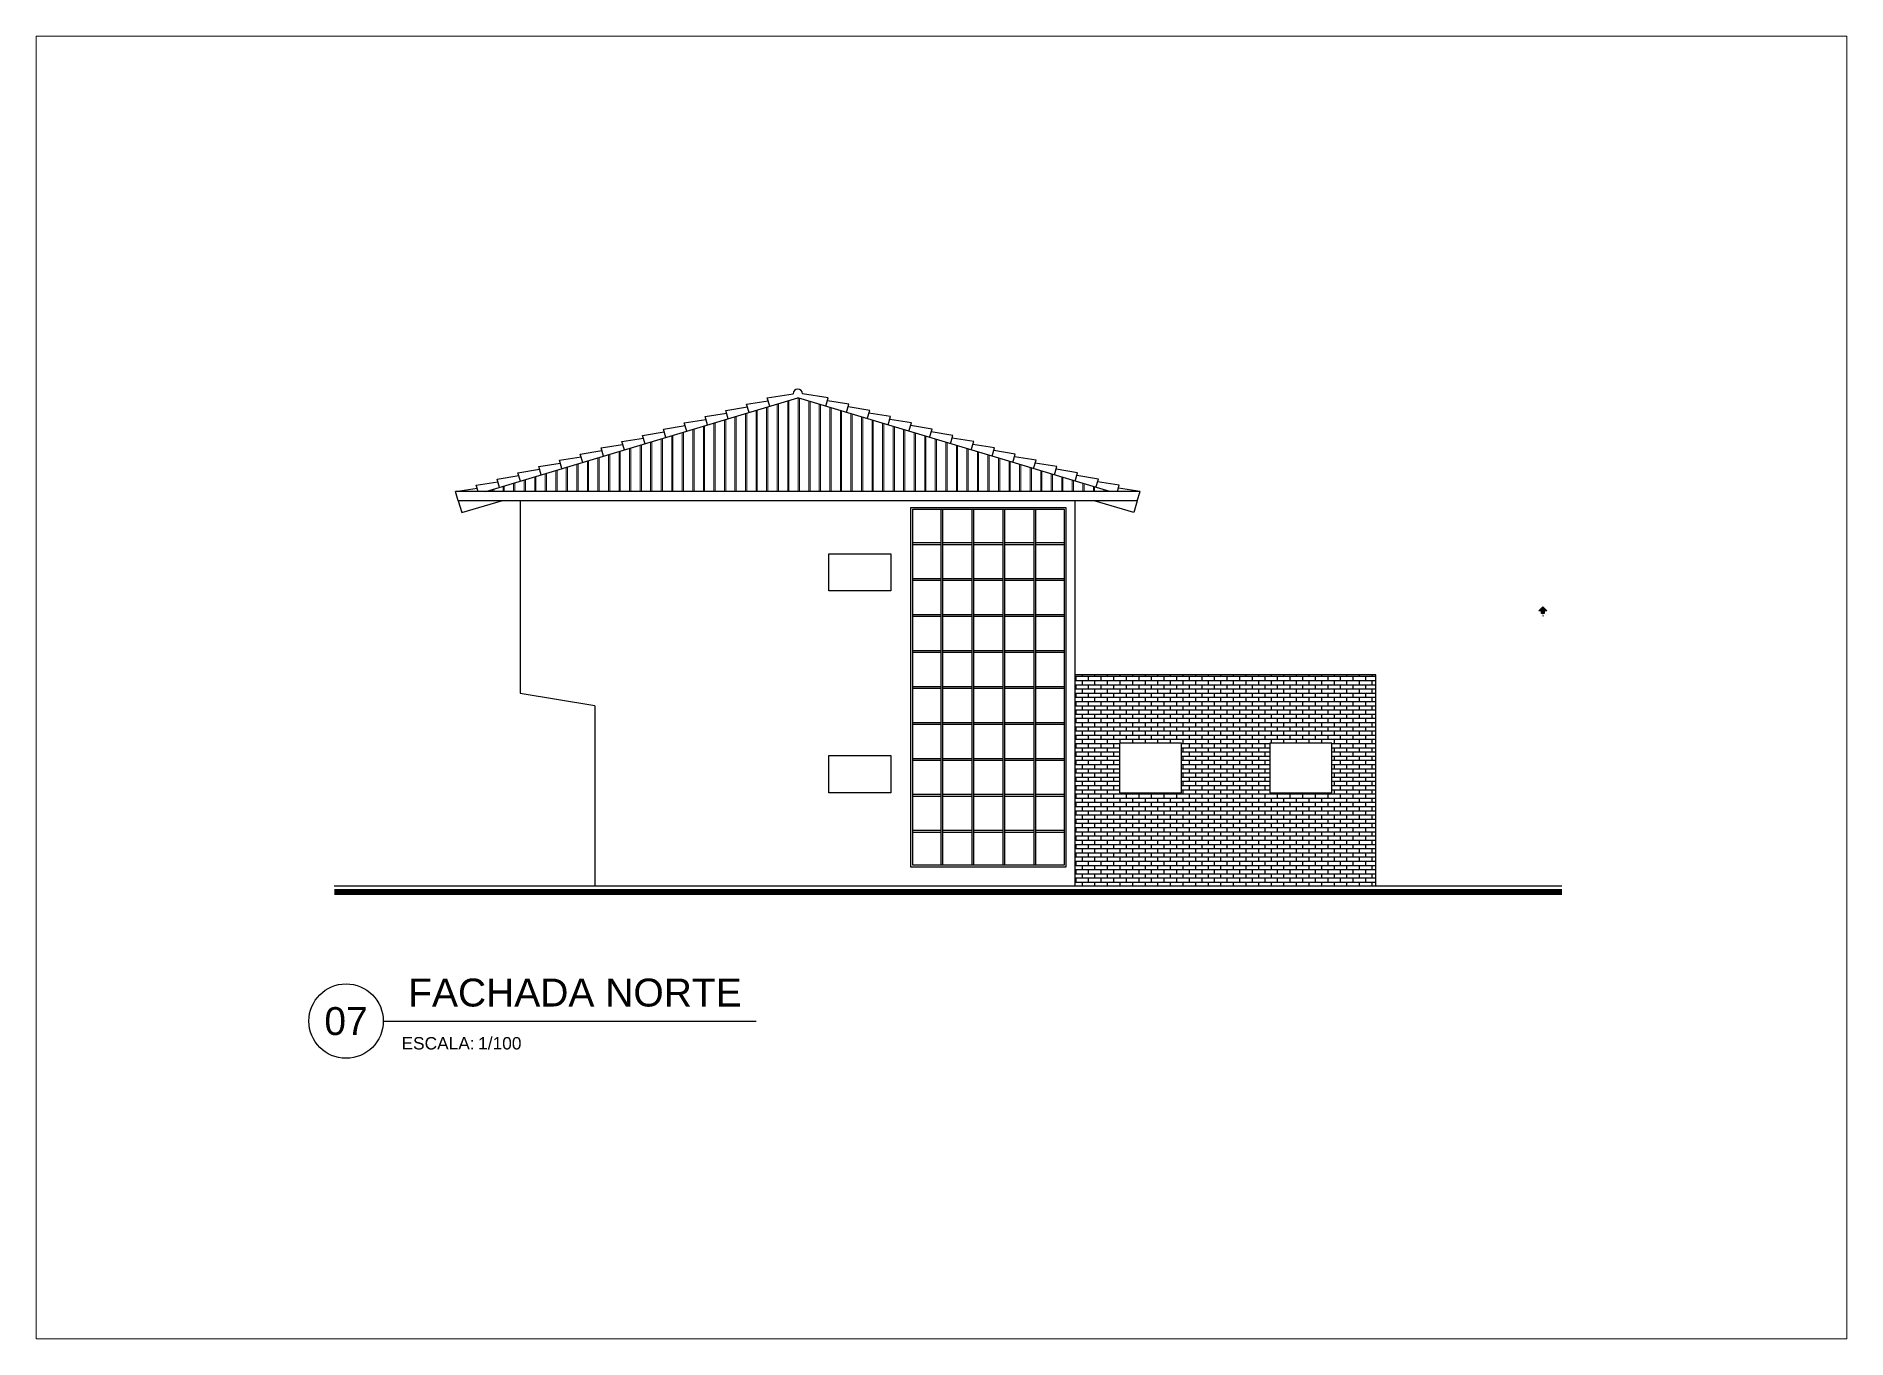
# Paper-space layout 'fch_norte' of a CAD drawing. Header units: metres, sheet in millimetres. Extents: x -205 to 87, y 297 to 507.
# The model-space entities are those that its viewports show. They can reach past a viewport. Long polylines and large blocks are cut down to what shows.
import ezdxf
from ezdxf.enums import TextEntityAlignment as Align

# ---------------------------------------------------------------- set-up
doc = ezdxf.new("R2010")
doc.units = ezdxf.units.M
doc.header["$LTSCALE"] = 0.25
for name, color, linetype in [('0 @ 0.1', 7, 'Continuous'), ('ARQ_ALV VS', 2, 'Continuous'), ('ARQ_METAL CT @ 0.1', 2, 'Continuous'), ('ARQ_VISTA 02', 2, 'Continuous'), ('ARQ_VISTA 03', 3, 'Continuous'), ('SIMB_01', 1, 'Continuous'), ('SIMB_02', 2, 'Continuous'), ('SIMB_PREENCHIMENTO', 253, 'Continuous'), ('SIMB_TXT', 1, 'Continuous')]:
    doc.layers.add(name, color=color, linetype=linetype)
doc.layers.add('0_MRG_AUX', color=7, linetype='Continuous', true_color=0xecbcd1, plot=False)
doc.layers.add('ARQ_CINZA 02', color=251, linetype='Continuous', lineweight=9)
doc.layers.add('ARQ_CINZA 03', color=252, linetype='Continuous', lineweight=9)
doc.styles.add('Annot_3.5mm', font='arial.ttf', dxfattribs={"height": 3.5})
doc.styles.add('SIMB', font='arial.ttf')

# ---------------------------------------------------------------- blocks, each defined once
blk = doc.blocks.new('norte')
at = {"layer": 'SIMB_PREENCHIMENTO'}
blk.add_hatch(color=256, dxfattribs=at).paths.add_polyline_path([(-6.4, -6.4), (-2.2, -6.4), (-2.2, -10.9), (2.2, -10.9), (2.2, -6.4), (6.4, -6.4), (0, 0)])
at = {"layer": 'SIMB_01'}
blk.add_lwpolyline([(-2.2, -6.4), (-6.4, -6.4), (0, 0), (6.4, -6.4), (2.2, -6.4), (2.2, -10.9), (-2.2, -10.9)], close=True, dxfattribs=at)
at = {"layer": 'SIMB_01', "insert": (-1.4, -12.4), "char_height": 3.5, "width": 3.7, "attachment_point": 1, "style": 'Annot_3.5mm'}
blk.add_mtext('N', dxfattribs=at)
blk = doc.blocks.new('*U231')
at = {"layer": 'SIMB_02'}
blk.add_line((6, 0), (66.16, 0), dxfattribs=at)
blk.add_circle((0, 0), 6, dxfattribs=at)
at = {"layer": 'SIMB_TXT', "style": 'SIMB'}
blk.add_text('ESCALA:', height=2, dxfattribs=at).set_placement((8.94, -4.58))
blk.add_attdef('TITULO_DO_DESENHO', text='', height=4.5, dxfattribs=at).set_placement((10.02, 1), align=Align.BOTTOM_LEFT)
blk.add_attdef('NUM', text='', height=4.5, dxfattribs=at).set_placement((0, 0), align=Align.MIDDLE_CENTER)
blk.add_attdef('ESCALA', (21.3, -4.58), '', height=2, dxfattribs=at)
blk = doc.blocks.new('*U468')
at = {"layer": '0 @ 0.1', "xscale": 0.1, "yscale": 0.1, "zscale": 0.1}
blk.add_blockref('*U231', (47728.543, 23472.123), dxfattribs=at).add_auto_attribs({'TITULO_DO_DESENHO': 'FACHADA NORTE', 'NUM': '07', 'ESCALA': '1/100'})

msp = doc.modelspace()

# ---------------------------------------------------------------- hatches: boundary and pattern name
at = {"layer": 'ARQ_CINZA 03'}
h = msp.add_hatch(dxfattribs=at)
h.set_pattern_fill('_USER', color=256, scale=0.17, angle=90, style=0, pattern_type=0)
h.set_pattern_definition([(90, (47832.05525, 23481.13032), (-0.17, 1e-17), [])])
h.paths.add_polyline_path([(47730.796, 23480.661), (47735.828, 23482.171), (47740.861, 23480.661)])
h = msp.add_hatch(dxfattribs=at)
h.set_pattern_fill('_USER', color=256, scale=0.17, angle=90, style=0, pattern_type=0)
h.set_pattern_definition([(90, (47832.07525, 23481.13032), (-0.17, 1e-17), [])])
h.paths.add_polyline_path([(47730.796, 23480.661), (47735.828, 23482.171), (47740.861, 23480.661)])
at = {"layer": 'SIMB_PREENCHIMENTO'}
h = msp.add_hatch(dxfattribs=at)
h.set_pattern_fill('AR-BRSTD', color=256, scale=0.001)
h.paths.add_polyline_path([(47742.016, 23476.604), (47741.016, 23476.604), (47741.016, 23475.804), (47742.016, 23475.804)], flags=16)
h.paths.add_polyline_path([(47743.441, 23475.804), (47743.441, 23476.604), (47744.441, 23476.604), (47744.441, 23475.804)])
h.paths.add_polyline_path([(47740.303, 23477.704), (47745.153, 23477.704), (47745.153, 23474.304), (47740.303, 23474.304)])

# ---------------------------------------------------------------- linework, layer by layer
at = {"layer": 'ARQ_ALV VS'}
for p, q in [((47730.353, 23480.513), (47730.411, 23480.321)), ((47730.411, 23480.321), (47731.049, 23480.513)), ((47741.246, 23480.321), (47740.607, 23480.513)), ((47741.303, 23480.513), (47741.246, 23480.321))]:
    msp.add_line(p, q, dxfattribs=at)
at = {"layer": 'ARQ_CINZA 02', "const_width": 0.1}
msp.add_lwpolyline([(47748.153, 23474.204), (47728.353, 23474.204)], dxfattribs=at)
at = {"layer": 'ARQ_VISTA 02'}
for p, q in [((47738.138, 23474.634), (47738.138, 23480.374)), ((47738.168, 23474.634), (47738.168, 23480.374)), ((47738.638, 23474.634), (47738.638, 23480.374)), ((47738.668, 23474.634), (47738.668, 23480.374)), ((47739.138, 23474.634), (47739.138, 23480.374)), ((47739.168, 23474.634), (47739.168, 23480.374)), ((47739.638, 23474.634), (47739.638, 23480.374)), ((47739.668, 23474.634), (47739.668, 23480.374)), ((47737.683, 23479.839), (47738.138, 23479.839)), ((47737.683, 23479.809), (47738.138, 23479.809)), ((47738.168, 23479.839), (47738.638, 23479.839)), ((47738.168, 23479.809), (47738.638, 23479.809)), ((47738.668, 23479.839), (47739.138, 23479.839)), ((47738.668, 23479.809), (47739.138, 23479.809)), ((47739.168, 23479.839), (47739.638, 23479.839)), ((47739.168, 23479.809), (47739.638, 23479.809)), ((47739.668, 23479.839), (47740.123, 23479.839)), ((47739.668, 23479.809), (47740.123, 23479.809)), ((47737.683, 23479.259), (47738.138, 23479.259)), ((47737.683, 23479.229), (47738.138, 23479.229)), ((47738.168, 23479.259), (47738.638, 23479.259)), ((47738.168, 23479.229), (47738.638, 23479.229)), ((47738.668, 23479.259), (47739.138, 23479.259)), ((47738.668, 23479.229), (47739.138, 23479.229)), ((47739.168, 23479.259), (47739.638, 23479.259)), ((47739.168, 23479.229), (47739.638, 23479.229)), ((47739.668, 23479.259), (47740.123, 23479.259)), ((47739.668, 23479.229), (47740.123, 23479.229)), ((47737.683, 23478.679), (47738.138, 23478.679)), ((47737.683, 23478.649), (47738.138, 23478.649)), ((47738.168, 23478.679), (47738.638, 23478.679)), ((47738.168, 23478.649), (47738.638, 23478.649)), ((47738.668, 23478.679), (47739.138, 23478.679)), ((47738.668, 23478.649), (47739.138, 23478.649)), ((47739.168, 23478.679), (47739.638, 23478.679)), ((47739.168, 23478.649), (47739.638, 23478.649)), ((47739.668, 23478.679), (47740.123, 23478.679)), ((47739.668, 23478.649), (47740.123, 23478.649)), ((47737.683, 23478.099), (47738.138, 23478.099)), ((47737.683, 23478.069), (47738.138, 23478.069)), ((47738.168, 23478.099), (47738.638, 23478.099)), ((47738.168, 23478.069), (47738.638, 23478.069)), ((47738.668, 23478.099), (47739.138, 23478.099)), ((47738.668, 23478.069), (47739.138, 23478.069)), ((47739.168, 23478.099), (47739.638, 23478.099)), ((47739.168, 23478.069), (47739.638, 23478.069)), ((47739.668, 23478.099), (47740.123, 23478.099)), ((47739.668, 23478.069), (47740.123, 23478.069)), ((47745.153, 23477.704), (47740.303, 23477.704)), ((47745.153, 23474.304), (47745.153, 23477.704)), ((47737.683, 23477.519), (47738.138, 23477.519)), ((47737.683, 23477.489), (47738.138, 23477.489)), ((47738.168, 23477.519), (47738.638, 23477.519)), ((47738.168, 23477.489), (47738.638, 23477.489)), ((47738.668, 23477.519), (47739.138, 23477.519)), ((47738.668, 23477.489), (47739.138, 23477.489)), ((47739.168, 23477.519), (47739.638, 23477.519)), ((47739.168, 23477.489), (47739.638, 23477.489)), ((47739.668, 23477.519), (47740.123, 23477.519)), ((47739.668, 23477.489), (47740.123, 23477.489)), ((47737.683, 23476.939), (47738.138, 23476.939)), ((47737.683, 23476.909), (47738.138, 23476.909)), ((47738.168, 23476.939), (47738.638, 23476.939)), ((47738.168, 23476.909), (47738.638, 23476.909)), ((47738.668, 23476.939), (47739.138, 23476.939)), ((47738.668, 23476.909), (47739.138, 23476.909)), ((47739.168, 23476.939), (47739.638, 23476.939)), ((47739.168, 23476.909), (47739.638, 23476.909)), ((47739.668, 23476.939), (47740.123, 23476.939)), ((47739.668, 23476.909), (47740.123, 23476.909)), ((47737.683, 23476.359), (47738.138, 23476.359)), ((47737.683, 23476.329), (47738.138, 23476.329)), ((47738.168, 23476.359), (47738.638, 23476.359)), ((47738.168, 23476.329), (47738.638, 23476.329)), ((47738.668, 23476.359), (47739.138, 23476.359)), ((47738.668, 23476.329), (47739.138, 23476.329)), ((47739.168, 23476.359), (47739.638, 23476.359)), ((47739.168, 23476.329), (47739.638, 23476.329)), ((47739.668, 23476.359), (47740.123, 23476.359)), ((47739.668, 23476.329), (47740.123, 23476.329)), ((47737.683, 23475.779), (47738.138, 23475.779)), ((47737.683, 23475.749), (47738.138, 23475.749)), ((47738.168, 23475.779), (47738.638, 23475.779)), ((47738.168, 23475.749), (47738.638, 23475.749)), ((47738.668, 23475.779), (47739.138, 23475.779)), ((47738.668, 23475.749), (47739.138, 23475.749)), ((47739.168, 23475.779), (47739.638, 23475.779)), ((47739.168, 23475.749), (47739.638, 23475.749)), ((47739.668, 23475.779), (47740.123, 23475.779)), ((47739.668, 23475.749), (47740.123, 23475.749)), ((47737.683, 23475.199), (47738.138, 23475.199)), ((47737.683, 23475.169), (47738.138, 23475.169)), ((47738.168, 23475.199), (47738.638, 23475.199)), ((47738.168, 23475.169), (47738.638, 23475.169)), ((47738.668, 23475.199), (47739.138, 23475.199)), ((47738.668, 23475.169), (47739.138, 23475.169)), ((47739.168, 23475.199), (47739.638, 23475.199)), ((47739.168, 23475.169), (47739.638, 23475.169)), ((47739.668, 23475.199), (47740.123, 23475.199)), ((47739.668, 23475.169), (47740.123, 23475.169))]:
    msp.add_line(p, q, dxfattribs=at)
for points in [[(47740.123, 23480.374), (47740.123, 23474.634), (47737.683, 23474.634), (47737.683, 23480.374)], [(47742.016, 23476.604), (47741.016, 23476.604), (47741.016, 23475.804), (47742.016, 23475.804)], [(47744.441, 23476.604), (47743.441, 23476.604), (47743.441, 23475.804), (47744.441, 23475.804)]]:
    msp.add_lwpolyline(points, close=True, dxfattribs=at)
at = {"layer": 'ARQ_VISTA 03'}
for p, q in [((47730.796, 23480.661), (47735.828, 23482.171)), ((47740.861, 23480.661), (47735.828, 23482.171)), ((47741.348, 23480.661), (47730.309, 23480.661)), ((47741.303, 23480.513), (47730.353, 23480.513)), ((47731.353, 23480.513), (47731.353, 23477.408)), ((47740.303, 23474.304), (47740.303, 23480.513)), ((47732.553, 23477.204), (47731.353, 23477.404)), ((47732.553, 23477.204), (47732.553, 23474.304)), ((47728.353, 23474.304), (47748.153, 23474.304))]:
    msp.add_line(p, q, dxfattribs=at)
for points in [[(47735.042, 23481.935), (47735.002, 23482.069), (47735.351, 23482.125)], [(47735.377, 23482.036), (47735.337, 23482.17), (47735.753, 23482.237)], [(47736.279, 23482.036), (47736.319, 23482.17), (47735.903, 23482.237)], [(47736.614, 23481.935), (47736.654, 23482.069), (47736.306, 23482.125)], [(47734.037, 23481.634), (47733.996, 23481.768), (47734.345, 23481.824)], [(47734.372, 23481.734), (47734.332, 23481.868), (47734.68, 23481.924)], [(47734.707, 23481.835), (47734.667, 23481.969), (47735.015, 23482.025)], [(47736.949, 23481.835), (47736.99, 23481.969), (47736.641, 23482.025)], [(47737.285, 23481.734), (47737.325, 23481.868), (47736.976, 23481.924)], [(47737.62, 23481.634), (47737.66, 23481.768), (47737.311, 23481.824)], [(47733.031, 23481.332), (47732.991, 23481.466), (47733.339, 23481.522)], [(47733.366, 23481.432), (47733.326, 23481.566), (47733.674, 23481.622)], [(47733.701, 23481.533), (47733.661, 23481.667), (47734.01, 23481.723)], [(47737.955, 23481.533), (47737.995, 23481.667), (47737.647, 23481.723)], [(47738.29, 23481.432), (47738.331, 23481.566), (47737.982, 23481.622)], [(47738.626, 23481.332), (47738.666, 23481.466), (47738.317, 23481.522)], [(47732.025, 23481.03), (47731.985, 23481.164), (47732.334, 23481.22)], [(47732.36, 23481.131), (47732.32, 23481.265), (47732.669, 23481.321)], [(47732.696, 23481.231), (47732.655, 23481.365), (47733.004, 23481.421)], [(47738.961, 23481.231), (47739.001, 23481.365), (47738.652, 23481.421)], [(47739.296, 23481.131), (47739.336, 23481.265), (47738.988, 23481.321)], [(47739.631, 23481.03), (47739.672, 23481.164), (47739.323, 23481.22)], [(47731.019, 23480.728), (47730.979, 23480.862), (47731.328, 23480.918)], [(47731.355, 23480.829), (47731.314, 23480.963), (47731.663, 23481.019)], [(47731.69, 23480.93), (47731.65, 23481.064), (47731.998, 23481.12)], [(47739.967, 23480.93), (47740.007, 23481.064), (47739.658, 23481.12)], [(47740.302, 23480.829), (47740.342, 23480.963), (47739.993, 23481.019)], [(47740.637, 23480.728), (47740.677, 23480.862), (47740.329, 23480.918)], [(47730.353, 23480.513), (47730.309, 23480.661), (47730.657, 23480.717)], [(47730.674, 23480.661), (47730.644, 23480.762), (47730.993, 23480.818)], [(47740.982, 23480.661), (47741.013, 23480.762), (47740.664, 23480.818)], [(47741.303, 23480.513), (47741.348, 23480.661), (47740.999, 23480.717)]]:
    msp.add_lwpolyline(points, dxfattribs=at)
for points in [[(47740.153, 23480.404), (47740.153, 23474.604), (47737.653, 23474.604), (47737.653, 23480.404)], [(47736.328, 23479.058), (47736.328, 23479.658), (47737.328, 23479.658), (47737.328, 23479.058)], [(47736.328, 23475.804), (47736.328, 23476.404), (47737.328, 23476.404), (47737.328, 23475.804)]]:
    msp.add_lwpolyline(points, close=True, dxfattribs=at)
msp.add_arc((47735.828, 23482.237), 0.075, 0, 180, dxfattribs=at)

# ---------------------------------------------------------------- block references
msp.add_blockref('*U468', (0, 0))

psp = doc.layouts.new('fch_norte')

# ---------------------------------------------------------------- block references
at = {"layer": 'ARQ_METAL CT @ 0.1', "xscale": 0.1, "yscale": 0.1, "zscale": 0.1}
psp.add_blockref('norte', (38, 415), dxfattribs=at)

# ---------------------------------------------------------------- viewports
at = {"layer": '0_MRG_AUX'}
psp.add_viewport(center=(-59, 402), size=(292, 210), view_center_point=(47738.146, 23477.501), view_height=21, dxfattribs=at)

doc.saveas('drawing.dxf')
